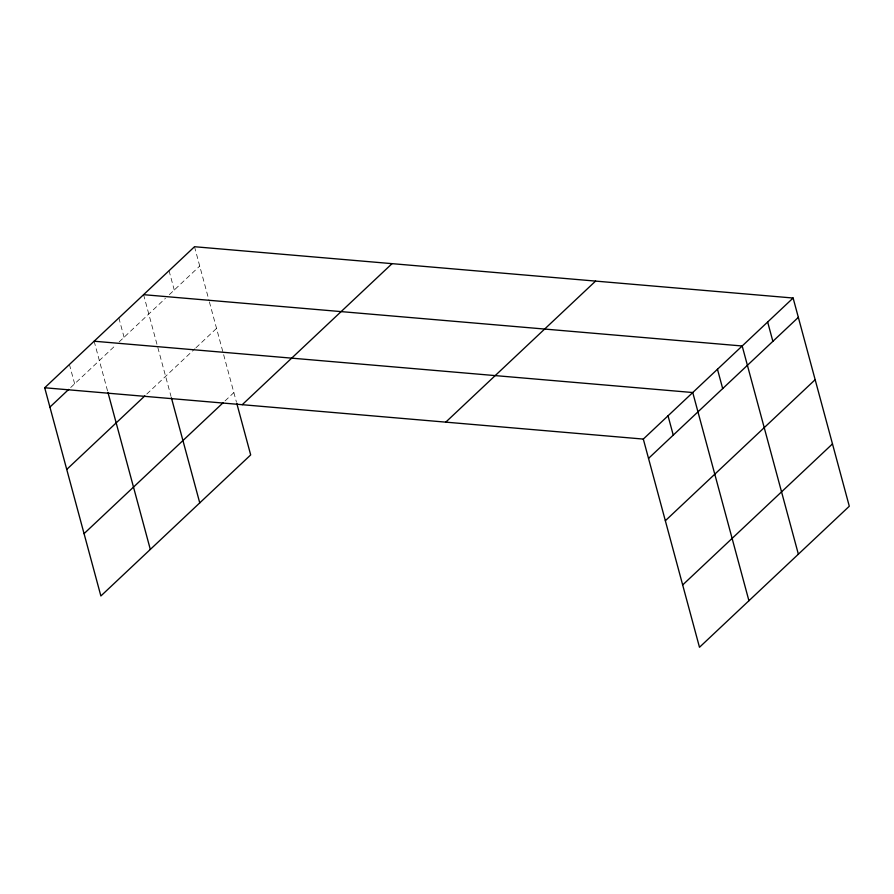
<?xml version="1.0" encoding="UTF-8"?>
<svg xmlns="http://www.w3.org/2000/svg" width="894" height="894" viewBox="0 0 894 894"><rect width="100%" height="100%" fill="white"/><g stroke="black" fill="none" stroke-linecap="round" stroke-linejoin="round"><path stroke-width="0.67" stroke-dasharray="4.47 3.35" d="M70.682 387.549L115.17 345.654M119.125 341.933L165.446 298.328M169.357 294.64L199.731 266.054M146.817 394.019L194.993 348.671M195.976 347.744L216.549 328.377M225.053 400.903L233.87 392.6M194.512 246.722L209.028 300.529M209.386 301.859L236.374 401.887M169.044 270.703L174.263 290.025M143.576 294.674L171.022 396.4M118.857 317.951L124.076 337.284M94.138 341.217L107.582 391.047M69.419 364.495L74.638 383.828"/><path stroke-width="1.34" d="M236.731 403.205L250.689 454.923L100.877 595.974L44.7 387.761L194.512 246.722L793.123 298.026L849.3 506.239L699.488 647.278L643.311 439.077L793.123 298.026M49.919 407.094L68.704 389.404M66.737 469.428L144.85 395.886M84.058 533.64L223.098 402.747M242.24 404.691L392.053 263.652M445.771 422.136L595.583 281.096M648.53 458.398L798.342 317.359M665.348 520.733L815.16 379.693M682.67 584.944L832.482 443.905M143.576 294.674L742.188 345.989L798.364 554.191M94.138 341.217L692.749 392.533L748.926 600.734M44.7 387.761L643.311 439.077M767.655 322.008L772.874 341.34M717.469 369.256L722.687 388.588M668.03 415.799L673.249 435.132M171.38 397.741L199.753 502.886M107.939 392.377L150.315 549.43"/></g></svg>
